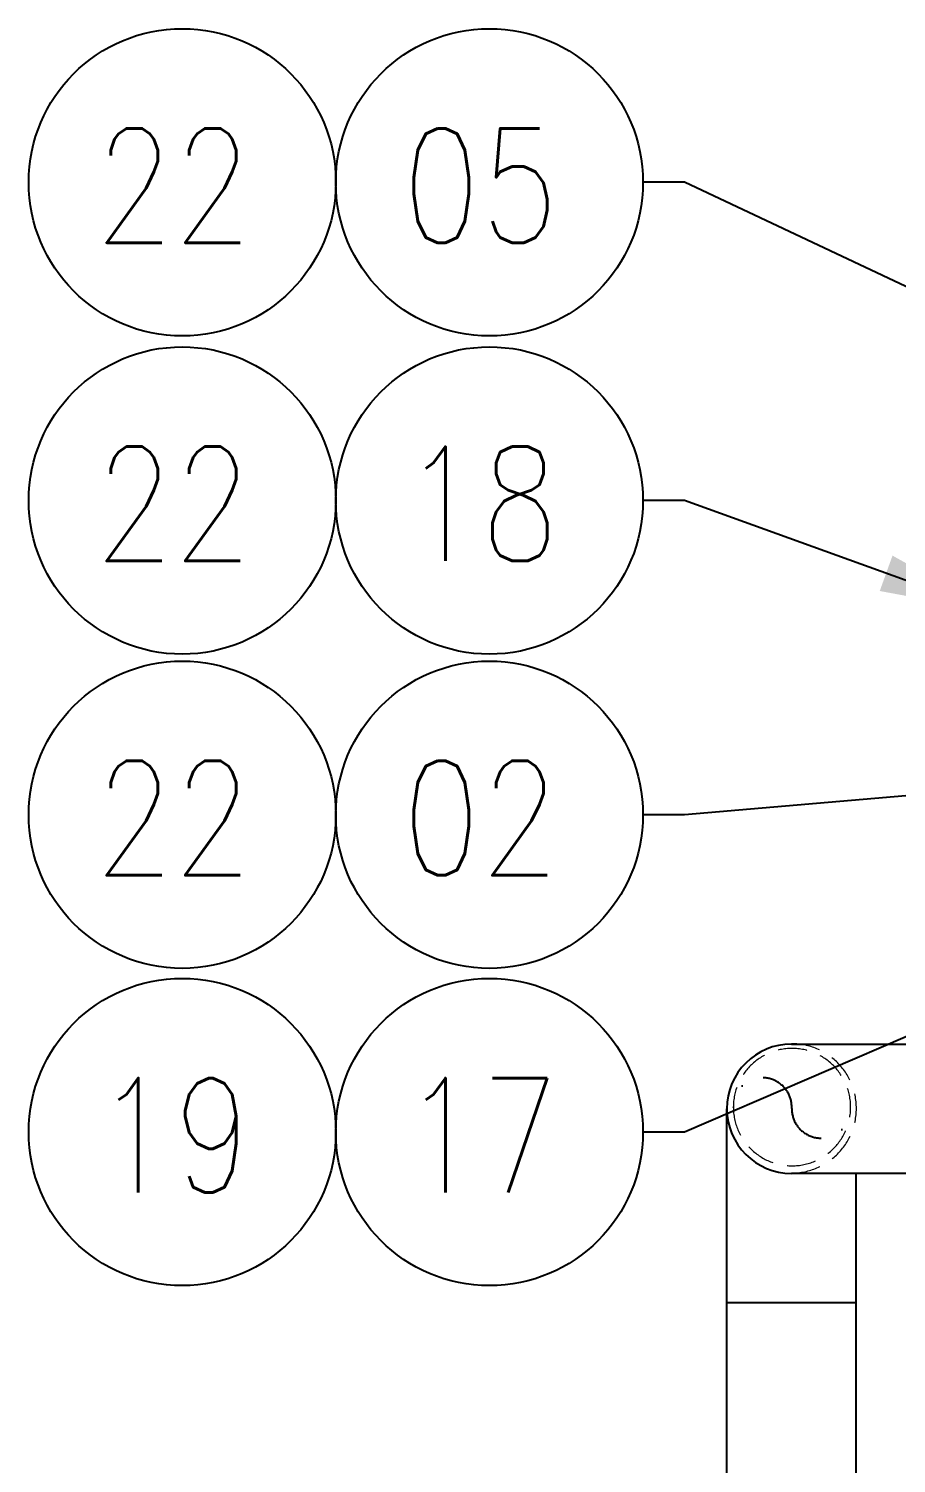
# Model space of a CAD drawing. Header units: millimetres. Extents: x -312439 to 477422, y -331570 to 212570.
# Drawn here: x 340341 to 341289, y 121565 to 123133 of the extents above; entities that cross this region are included whole.
import ezdxf

# ---------------------------------------------------------------- set-up
doc = ezdxf.new("R2010")
doc.units = ezdxf.units.MM
doc.linetypes.add('DASHDOT', pattern=[25.4, 12.7, -6.35, 0, -6.35])
doc.linetypes.add('HIDDEN', pattern=[9.525, 6.35, -3.175])
doc.layers.add('ARCONDTEXTO', color=4, linetype='Continuous')
doc.layers.add('TEXTO FORMATO', color=4, linetype='Continuous')
doc.styles.add('ROMAND', font='ROMAND.SHX')
doc.styles.add('ROMANS', font='romans.shx', dxfattribs={"height": 187.5})
doc.dimstyles.new('1-50 (MILIMETRO)', dxfattribs={"dimscale": 0, "dimtxt": 125, "dimasz": 125, "dimexe": 100, "dimexo": 100, "dimgap": 50, "dimtad": 0, "dimdec": 0, "dimzin": 0, "dimdsep": 46, "dimtxsty": 'ROMAND', "dimcen": -390, "dimclrd": 1, "dimclre": 1, "dimclrt": 3, "dimadec": 0, "dimazin": 0, "dimtfac": 1, "dimtdec": 0, "dimtix": 1, "dimtmove": 2, "dimatfit": 2, "dimfxl": 1, "dimtvp": 1, "dimtolj": 1, "dimtzin": 0, "dimarcsym": 0})

msp = doc.modelspace()

# ---------------------------------------------------------------- linework, layer by layer
at = {"color": 5, "linetype": 'Continuous', "extrusion": (0, 1, 0)}
for p, q in [((341174.247, 122023.382, 0), (341337.317, 122023.382, 0)), ((341103.597, 120115.894, 0), (341103.597, 121952.732, 0)), ((341706.117, 121882.082, 0), (341174.247, 121882.082, 0)), ((341244.897, 120032.309, 0), (341244.897, 121882.082, 0)), ((341244.897, 121740.782, 0), (341103.597, 121740.782, 0))]:
    msp.add_line(p, q, dxfattribs=at)
at = {"color": 5, "linetype": 'Continuous'}
msp.add_arc((341174.247, 121952.732, 0), 70.65, 90, 270, dxfattribs=at)
at = {"color": 1, "linetype": 'HIDDEN', "lineweight": 0, "ltscale": 5}
msp.add_arc((341174.487, 121953.161, 0), 70.65, 270, 90, dxfattribs=at)
at = {"color": 6, "linetype": 'DASHDOT', "ltscale": 4}
for centre, radius, start, end in [((341142.451, 121954.513, 0), 32.065, 357.582, 180.424256), ((341206.536, 121952.703, 0), 32.052, 179.182184, 1.152936)]:
    msp.add_arc(centre, radius, start, end, dxfattribs=at)
at = {"color": 1, "linetype": 'HIDDEN', "lineweight": 0, "ltscale": 5, "extrusion": (-9.86076e-32, -6.77288e-64, -1)}
msp.add_ellipse((341174.753, 121954.485, 0), major_axis=(0, 64.1), ratio=1, start_param=-1.57079633, end_param=4.71238898, dxfattribs=at)
at = {"layer": 'TEXTO FORMATO', "color": 1}
for centre in [(340508.427, 122964.778), (340844.097, 122964.778), (340508.427, 122617.188), (340844.097, 122617.188), (340508.427, 122273.912), (340844.097, 122273.912), (340508.427, 121927.312), (340844.097, 121927.312)]:
    msp.add_circle(centre, 167.835, dxfattribs=at)

# ---------------------------------------------------------------- texts
at = {"layer": 'ARCONDTEXTO', "color": 3, "linetype": 'Continuous', "lineweight": -3, "style": 'ROMANS', "width": 0.8}
for s, p in [('22', (340413.108, 122898.712)), ('05', (340748.779, 122898.712)), ('22', (340413.108, 122551.122)), ('18', (340748.779, 122551.122)), ('22', (340413.108, 122207.847)), ('02', (340748.779, 122207.847)), ('19', (340413.108, 121861.247)), ('17', (340748.779, 121861.247))]:
    msp.add_text(s, height=125, dxfattribs=at).set_placement(p)

# ---------------------------------------------------------------- leaders
at = {"layer": 'TEXTO FORMATO'}
for points in [[(341445.118, 122782.128), (341057.266, 122964.778), (341011.932, 122964.778)], [(341395.217, 122495.228), (341057.266, 122617.188), (341011.932, 122617.188)], [(341456.131, 122307.751), (341057.266, 122273.912), (341011.932, 122273.912)], [(341489.376, 122113.287), (341057.266, 121927.312), (341011.932, 121927.312)]]:
    msp.add_leader(points, dimstyle='1-50 (MILIMETRO)', override={"dimscale": 1}, dxfattribs=at)

doc.saveas('drawing.dxf')
